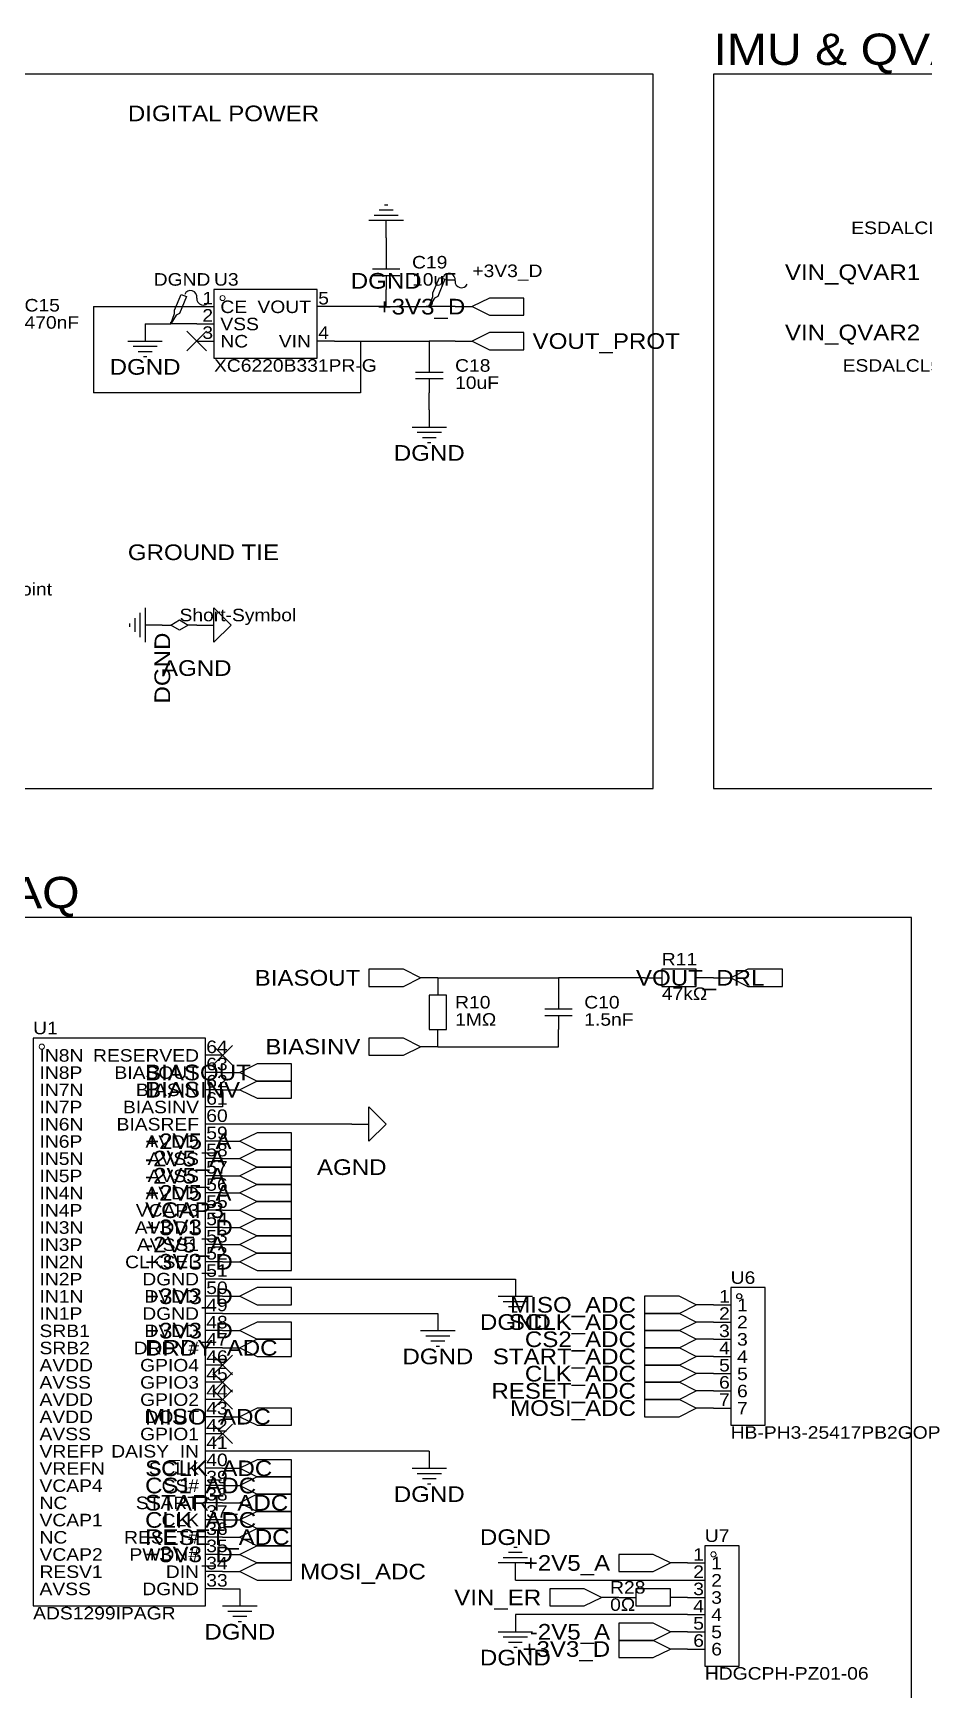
# Model space of a CAD drawing. Header units: millimetres. Extents: x 23 to 583, y 13 to 412.
# Drawn here: x 257.8 to 389.2, y 166.7 to 411.2 of the extents above; entities that cross this region are included whole.
import ezdxf
from ezdxf.enums import TextEntityAlignment as Align

# ---------------------------------------------------------------- set-up
doc = ezdxf.new("R2010")
doc.units = ezdxf.units.MM
doc.header["$MEASUREMENT"] = 0
doc.styles.get("Standard").update_dxf_attribs({"font": 'arial.ttf'})

msp = doc.modelspace()

# ---------------------------------------------------------------- linework, layer by layer
at = {"color": 1, "true_color": 0x000000}
for points in [[(22.86, 405.13), (22.86, 299.72), (349.25, 299.72), (349.25, 405.13)], [(358.14, 405.13), (358.14, 299.72), (582.93, 299.72), (582.93, 405.13)], [(195.58, 280.67), (195.58, 12.7), (387.35, 12.7), (387.35, 280.67)]]:
    msp.add_lwpolyline(points, close=True, dxfattribs=at)
at = {"color": 1, "true_color": 0xa00000}
for points in [[(311.66, 384.3), (308.1, 384.3)], [(310.9, 385.06), (308.86, 385.06)], [(310.13, 385.83), (309.63, 385.83)], [(312.42, 383.54), (307.34, 383.54)], [(309.88, 378.46), (309.88, 376.43)], [(307.85, 376.43), (311.91, 376.43)], [(311.91, 375.41), (307.85, 375.41)], [(309.88, 375.41), (309.88, 373.38)], [(271.78, 365.76), (276.86, 365.76)], [(272.54, 365), (276.1, 365)], [(273.3, 364.24), (275.34, 364.24)], [(274.07, 363.47), (274.57, 363.47)], [(316.23, 363.22), (316.23, 361.19)], [(314.2, 361.19), (318.26, 361.19)], [(318.26, 360.17), (314.2, 360.17)], [(316.23, 360.17), (316.23, 358.14)], [(313.69, 353.06), (318.77, 353.06)], [(314.45, 352.3), (318.01, 352.3)], [(315.21, 351.54), (317.25, 351.54)], [(315.98, 350.77), (316.48, 350.77)], [(273.56, 325.63), (273.56, 322.07)], [(274.32, 326.39), (274.32, 321.31)], [(272.03, 324.1), (272.03, 323.6)], [(272.8, 324.87), (272.8, 322.83)], [(335.28, 269.24), (335.28, 267.21)], [(333.25, 267.21), (337.31, 267.21)], [(337.31, 266.19), (333.25, 266.19)], [(335.28, 266.19), (335.28, 264.16)], [(326.39, 224.79), (331.47, 224.79)], [(327.15, 224.03), (330.71, 224.03)], [(327.91, 223.27), (329.95, 223.27)], [(328.68, 222.5), (329.18, 222.5)], [(314.96, 219.71), (320.04, 219.71)], [(315.72, 218.95), (319.28, 218.95)], [(316.48, 218.19), (318.52, 218.19)], [(317.25, 217.42), (317.75, 217.42)], [(313.69, 199.39), (318.77, 199.39)], [(314.45, 198.63), (318.01, 198.63)], [(315.21, 197.87), (317.25, 197.87)], [(315.98, 197.1), (316.48, 197.1)], [(330.71, 186.18), (327.15, 186.18)], [(329.95, 186.94), (327.91, 186.94)], [(329.18, 187.71), (328.68, 187.71)], [(331.47, 185.42), (326.39, 185.42)], [(285.75, 179.07), (290.83, 179.07)], [(286.51, 178.31), (290.07, 178.31)], [(287.27, 177.55), (289.31, 177.55)], [(288.04, 176.78), (288.54, 176.78)], [(326.39, 175.26), (331.47, 175.26)], [(327.15, 174.5), (330.71, 174.5)], [(327.91, 173.74), (329.95, 173.74)], [(328.68, 172.97), (329.18, 172.97)]]:
    msp.add_lwpolyline(points, dxfattribs=at)
at = {"color": 1, "true_color": 0x880000}
for points in [[(309.88, 381), (309.88, 383.54)], [(309.88, 381), (309.88, 378.46)], [(309.88, 370.84), (309.88, 373.38)], [(281.94, 370.84), (284.48, 370.84)], [(302.26, 370.84), (299.72, 370.84)], [(316.23, 370.84), (316.23, 371.09)], [(320.04, 370.84), (322.58, 370.84)], [(274.32, 368.3), (274.32, 365.76)], [(278.13, 368.3), (278.13, 368.55)], [(281.94, 368.3), (284.48, 368.3)], [(281.94, 365.76), (284.48, 365.76)], [(302.26, 365.76), (299.72, 365.76)], [(316.23, 365.76), (316.23, 363.22)], [(320.04, 365.76), (322.58, 365.76)], [(316.23, 355.6), (316.23, 358.14)], [(316.23, 355.6), (316.23, 353.06)], [(276.86, 323.85), (274.32, 323.85)], [(276.86, 323.85), (278.13, 323.85)], [(281.94, 323.85), (280.67, 323.85)], [(281.94, 323.85), (284.48, 323.85)], [(317.5, 271.78), (314.96, 271.78)], [(317.5, 271.78), (317.5, 269.24)], [(335.28, 271.78), (335.28, 269.24)], [(347.98, 271.78), (350.52, 271.78)], [(358.14, 271.78), (355.6, 271.78)], [(358.14, 271.78), (360.68, 271.78)], [(317.5, 261.62), (317.5, 264.16)], [(335.28, 261.62), (335.28, 264.16)], [(285.75, 260.35), (283.21, 260.35)], [(317.5, 261.62), (314.96, 261.62)], [(285.75, 257.81), (283.21, 257.81)], [(285.75, 257.81), (288.29, 257.81)], [(285.75, 255.27), (283.21, 255.27)], [(285.75, 255.27), (288.29, 255.27)], [(285.75, 252.73), (283.21, 252.73)], [(285.75, 250.19), (283.21, 250.19)], [(304.8, 250.19), (307.34, 250.19)], [(285.75, 247.65), (283.21, 247.65)], [(285.75, 247.65), (288.29, 247.65)], [(285.75, 245.11), (283.21, 245.11)], [(285.75, 245.11), (288.29, 245.11)], [(285.75, 242.57), (283.21, 242.57)], [(285.75, 242.57), (288.29, 242.57)], [(285.75, 240.03), (283.21, 240.03)], [(285.75, 240.03), (288.29, 240.03)], [(285.75, 237.49), (283.21, 237.49)], [(285.75, 237.49), (288.29, 237.49)], [(285.75, 234.95), (283.21, 234.95)], [(285.75, 234.95), (288.29, 234.95)], [(285.75, 232.41), (283.21, 232.41)], [(285.75, 232.41), (288.29, 232.41)], [(285.75, 229.87), (283.21, 229.87)], [(285.75, 229.87), (288.29, 229.87)], [(285.75, 227.33), (283.21, 227.33)], [(328.93, 227.33), (328.93, 224.79)], [(285.75, 224.79), (283.21, 224.79)], [(285.75, 224.79), (288.29, 224.79)], [(358.14, 223.52), (355.6, 223.52)], [(358.14, 223.52), (360.68, 223.52)], [(285.75, 222.25), (283.21, 222.25)], [(317.5, 222.25), (317.5, 219.71)], [(358.14, 220.98), (355.6, 220.98)], [(358.14, 220.98), (360.68, 220.98)], [(285.75, 219.71), (283.21, 219.71)], [(285.75, 219.71), (288.29, 219.71)], [(358.14, 218.44), (355.6, 218.44)], [(358.14, 218.44), (360.68, 218.44)], [(285.75, 217.17), (283.21, 217.17)], [(285.75, 217.17), (288.29, 217.17)], [(358.14, 215.9), (355.6, 215.9)], [(358.14, 215.9), (360.68, 215.9)], [(285.75, 214.63), (283.21, 214.63)], [(358.14, 213.36), (355.6, 213.36)], [(358.14, 213.36), (360.68, 213.36)], [(285.75, 212.09), (283.21, 212.09)], [(358.14, 210.82), (355.6, 210.82)], [(358.14, 210.82), (360.68, 210.82)], [(285.75, 209.55), (283.21, 209.55)], [(358.14, 208.28), (355.6, 208.28)], [(358.14, 208.28), (360.68, 208.28)], [(285.75, 207.01), (283.21, 207.01)], [(285.75, 207.01), (288.29, 207.01)], [(285.75, 204.47), (283.21, 204.47)], [(285.75, 201.93), (283.21, 201.93)], [(316.23, 201.93), (316.23, 199.39)], [(285.75, 199.39), (283.21, 199.39)], [(285.75, 199.39), (288.29, 199.39)], [(285.75, 196.85), (283.21, 196.85)], [(285.75, 196.85), (288.29, 196.85)], [(285.75, 194.31), (283.21, 194.31)], [(285.75, 194.31), (288.29, 194.31)], [(285.75, 191.77), (283.21, 191.77)], [(285.75, 191.77), (288.29, 191.77)], [(285.75, 189.23), (283.21, 189.23)], [(285.75, 189.23), (288.29, 189.23)], [(285.75, 186.69), (283.21, 186.69)], [(285.75, 186.69), (288.29, 186.69)], [(285.75, 184.15), (283.21, 184.15)], [(285.75, 184.15), (288.29, 184.15)], [(328.93, 182.88), (328.93, 185.42)], [(354.33, 185.42), (351.79, 185.42)], [(354.33, 185.42), (356.87, 185.42)], [(285.75, 181.61), (283.21, 181.61)], [(288.29, 181.61), (288.29, 179.07)], [(354.33, 182.88), (356.87, 182.88)], [(344.17, 180.34), (341.63, 180.34)], [(344.17, 180.34), (346.71, 180.34)], [(354.33, 180.34), (351.79, 180.34)], [(354.33, 180.34), (356.87, 180.34)], [(328.93, 177.8), (328.93, 175.26)], [(354.33, 177.8), (356.87, 177.8)], [(354.33, 175.26), (351.79, 175.26)], [(354.33, 175.26), (356.87, 175.26)], [(354.33, 172.72), (351.79, 172.72)], [(354.33, 172.72), (356.87, 172.72)]]:
    msp.add_lwpolyline(points, dxfattribs=at)
at = {"color": 1, "true_color": 0xa00000}
for points in [[(316.23, 370.84), (316.74, 372.36), (316.74, 372.87), (317.75, 375.16), (318.52, 374.9), (317.5, 372.36), (316.99, 372.11)], [(278.13, 368.3), (278.64, 369.82), (278.64, 370.33), (279.65, 372.62), (280.42, 372.36), (279.4, 369.82), (278.89, 369.57)], [(284.48, 373.38), (284.48, 363.22), (299.72, 363.22), (299.72, 373.38)], [(322.58, 370.84), (325.12, 369.57), (330.2, 369.57), (330.2, 372.11), (325.12, 372.11)], [(322.58, 365.76), (325.12, 364.49), (330.2, 364.49), (330.2, 367.03), (325.12, 367.03)], [(284.48, 321.31), (284.48, 326.39), (287.02, 323.85)], [(278.13, 323.85), (279.4, 324.61), (280.67, 323.85), (279.4, 323.09)], [(314.96, 271.78), (312.42, 273.05), (307.34, 273.05), (307.34, 270.51), (312.42, 270.51)], [(350.52, 273.05), (350.52, 270.51), (355.6, 270.51), (355.6, 273.05)], [(360.68, 271.78), (363.22, 270.51), (368.3, 270.51), (368.3, 273.05), (363.22, 273.05)], [(318.77, 269.24), (316.23, 269.24), (316.23, 264.16), (318.77, 264.16)], [(257.81, 262.89), (257.81, 179.07), (283.21, 179.07), (283.21, 262.89)], [(314.96, 261.62), (312.42, 262.89), (307.34, 262.89), (307.34, 260.35), (312.42, 260.35)], [(288.29, 257.81), (290.83, 256.54), (295.91, 256.54), (295.91, 259.08), (290.83, 259.08)], [(288.29, 255.27), (290.83, 254), (295.91, 254), (295.91, 256.54), (290.83, 256.54)], [(307.34, 247.65), (307.34, 252.73), (309.88, 250.19)], [(288.29, 247.65), (290.83, 246.38), (295.91, 246.38), (295.91, 248.92), (290.83, 248.92)], [(288.29, 245.11), (290.83, 243.84), (295.91, 243.84), (295.91, 246.38), (290.83, 246.38)], [(288.29, 242.57), (290.83, 241.3), (295.91, 241.3), (295.91, 243.84), (290.83, 243.84)], [(288.29, 240.03), (290.83, 238.76), (295.91, 238.76), (295.91, 241.3), (290.83, 241.3)], [(288.29, 237.49), (290.83, 236.22), (295.91, 236.22), (295.91, 238.76), (290.83, 238.76)], [(288.29, 234.95), (290.83, 233.68), (295.91, 233.68), (295.91, 236.22), (290.83, 236.22)], [(288.29, 232.41), (290.83, 231.14), (295.91, 231.14), (295.91, 233.68), (290.83, 233.68)], [(288.29, 229.87), (290.83, 228.6), (295.91, 228.6), (295.91, 231.14), (290.83, 231.14)], [(288.29, 224.79), (290.83, 223.52), (295.91, 223.52), (295.91, 226.06), (290.83, 226.06)], [(360.68, 226.06), (360.68, 205.74), (365.76, 205.74), (365.76, 226.06)], [(355.6, 223.52), (353.06, 224.79), (347.98, 224.79), (347.98, 222.25), (353.06, 222.25)], [(288.29, 219.71), (290.83, 218.44), (295.91, 218.44), (295.91, 220.98), (290.83, 220.98)], [(355.6, 220.98), (353.06, 222.25), (347.98, 222.25), (347.98, 219.71), (353.06, 219.71)], [(288.29, 217.17), (290.83, 215.9), (295.91, 215.9), (295.91, 218.44), (290.83, 218.44)], [(355.6, 218.44), (353.06, 219.71), (347.98, 219.71), (347.98, 217.17), (353.06, 217.17)], [(355.6, 215.9), (353.06, 217.17), (347.98, 217.17), (347.98, 214.63), (353.06, 214.63)], [(355.6, 213.36), (353.06, 214.63), (347.98, 214.63), (347.98, 212.09), (353.06, 212.09)], [(355.6, 210.82), (353.06, 212.09), (347.98, 212.09), (347.98, 209.55), (353.06, 209.55)], [(288.29, 207.01), (290.83, 205.74), (295.91, 205.74), (295.91, 208.28), (290.83, 208.28)], [(355.6, 208.28), (353.06, 209.55), (347.98, 209.55), (347.98, 207.01), (353.06, 207.01)], [(288.29, 199.39), (290.83, 198.12), (295.91, 198.12), (295.91, 200.66), (290.83, 200.66)], [(288.29, 196.85), (290.83, 195.58), (295.91, 195.58), (295.91, 198.12), (290.83, 198.12)], [(288.29, 194.31), (290.83, 193.04), (295.91, 193.04), (295.91, 195.58), (290.83, 195.58)], [(288.29, 191.77), (290.83, 190.5), (295.91, 190.5), (295.91, 193.04), (290.83, 193.04)], [(288.29, 189.23), (290.83, 187.96), (295.91, 187.96), (295.91, 190.5), (290.83, 190.5)], [(288.29, 186.69), (290.83, 185.42), (295.91, 185.42), (295.91, 187.96), (290.83, 187.96)], [(351.79, 185.42), (349.25, 186.69), (344.17, 186.69), (344.17, 184.15), (349.25, 184.15)], [(356.87, 187.96), (356.87, 170.18), (361.95, 170.18), (361.95, 187.96)], [(288.29, 184.15), (290.83, 182.88), (295.91, 182.88), (295.91, 185.42), (290.83, 185.42)], [(341.63, 180.34), (339.09, 181.61), (334.01, 181.61), (334.01, 179.07), (339.09, 179.07)], [(351.79, 179.07), (351.79, 181.61), (346.71, 181.61), (346.71, 179.07)], [(351.79, 175.26), (349.25, 176.53), (344.17, 176.53), (344.17, 173.99), (349.25, 173.99)], [(351.79, 172.72), (349.25, 173.99), (344.17, 173.99), (344.17, 171.45), (349.25, 171.45)]]:
    msp.add_lwpolyline(points, close=True, dxfattribs=at)
at = {"color": 1, "true_color": 0x008800}
for points in [[(266.7, 370.84), (266.7, 358.14)], [(266.7, 370.84), (281.94, 370.84)], [(309.88, 370.84), (302.26, 370.84)], [(309.88, 370.84), (316.23, 370.84)], [(320.04, 370.84), (316.23, 370.84)], [(274.32, 368.3), (278.13, 368.3)], [(281.94, 368.3), (278.13, 368.3)], [(302.26, 365.76), (306.07, 365.76)], [(306.07, 365.76), (306.07, 358.14)], [(306.07, 365.76), (316.23, 365.76)], [(320.04, 365.76), (316.23, 365.76)], [(306.07, 358.14), (266.7, 358.14)], [(317.5, 271.78), (335.28, 271.78)], [(347.98, 271.78), (335.28, 271.78)], [(317.5, 261.62), (335.28, 261.62)], [(285.75, 255.27), (285.75, 252.73)], [(304.8, 250.19), (285.75, 250.19)], [(285.75, 227.33), (328.93, 227.33)], [(285.75, 222.25), (317.5, 222.25)], [(316.23, 201.93), (285.75, 201.93)], [(285.75, 181.61), (288.29, 181.61)], [(328.93, 182.88), (354.33, 182.88)], [(354.33, 177.8), (328.93, 177.8)]]:
    msp.add_lwpolyline(points, dxfattribs=at)
at = {"color": 1, "true_color": 0x33cc33}
for points in [[(283.38, 367.2), (280.5, 364.32)], [(280.5, 367.2), (283.38, 364.32)], [(287.19, 261.79), (284.31, 258.91)], [(284.31, 261.79), (287.19, 258.91)], [(287.19, 216.07), (284.31, 213.19)], [(284.31, 216.07), (287.19, 213.19)], [(287.19, 213.53), (284.31, 210.65)], [(284.31, 213.53), (287.19, 210.65)], [(287.19, 210.99), (284.31, 208.11)], [(284.31, 210.99), (287.19, 208.11)], [(287.19, 205.91), (284.31, 203.03)], [(284.31, 205.91), (287.19, 203.03)]]:
    msp.add_lwpolyline(points, dxfattribs=at)
at = {"color": 1, "lineweight": 0, "true_color": 0xa00000}
for centre in [(285.75, 372.11), (259.08, 261.62), (358.14, 186.69)]:
    msp.add_circle(centre, 0.381, dxfattribs=at)
at = {"color": 1, "true_color": 0xa00000}
for centre, radius, start, end in [((319.13, 374.83), 0.928, 348.8182, 519.291), ((320.98, 374.56), 0.94, 174.3595, 333.7498), ((281.03, 372.29), 0.928, 348.8182, 519.291), ((282.88, 372.02), 0.94, 174.3595, 333.7498)]:
    msp.add_arc(centre, radius, start, end, dxfattribs=at)
at = {"true_color": 0xa00000}
msp.add_ellipse((361.95, 224.79), major_axis=(0.381, 0), ratio=1, dxfattribs=at)

# ---------------------------------------------------------------- texts
at = {"color": 1, "true_color": 0x000000, "width": 1.1}
for s, height, p in [('IMU & QVAR', 4.623, (358.14, 405.13)), ('DIGITAL POWER', 2.3114, (271.78, 397.51)), ('CE', 1.849, (285.42, 369.34)), ('5', 1.85, (299.85, 370.61)), ('VSS', 1.849, (285.42, 366.8)), ('4', 1.85, (299.85, 365.53)), ('NC', 1.849, (285.42, 364.26)), ('GROUND TIE', 2.311, (271.78, 332.74)), ('ADS1299 - ADC DAQ', 4.6228, (195.58, 280.67)), ('64', 1.849, (283.34, 260.12)), ('IN8N', 1.849, (258.75, 258.85)), ('63', 1.849, (283.34, 257.58)), ('IN8P', 1.849, (258.75, 256.31)), ('62', 1.849, (283.34, 255.04)), ('IN7N', 1.849, (258.75, 253.77)), ('61', 1.849, (283.34, 252.5)), ('IN7P', 1.849, (258.75, 251.23)), ('60', 1.849, (283.34, 249.96)), ('IN6N', 1.849, (258.75, 248.69)), ('59', 1.849, (283.34, 247.42)), ('IN6P', 1.849, (258.75, 246.15)), ('58', 1.849, (283.34, 244.88)), ('IN5N', 1.849, (258.75, 243.61)), ('57', 1.849, (283.34, 242.34)), ('IN5P', 1.849, (258.75, 241.07)), ('56', 1.849, (283.34, 239.8)), ('IN4N', 1.849, (258.75, 238.53)), ('55', 1.849, (283.34, 237.26)), ('IN4P', 1.849, (258.75, 235.99)), ('IN3N', 1.849, (258.75, 233.45)), ('54', 1.849, (283.34, 234.72)), ('IN3P', 1.849, (258.75, 230.91)), ('53', 1.849, (283.34, 232.18)), ('IN2N', 1.849, (258.75, 228.37)), ('52', 1.849, (283.34, 229.64)), ('IN2P', 1.849, (258.75, 225.83)), ('51', 1.849, (283.34, 227.1)), ('IN1N', 1.849, (258.75, 223.29)), ('50', 1.849, (283.34, 224.56)), ('IN1P', 1.849, (258.75, 220.75)), ('49', 1.849, (283.34, 222.02)), ('1', 1.85, (361.62, 222.02)), ('SRB1', 1.849, (258.75, 218.21)), ('48', 1.849, (283.34, 219.48)), ('2', 1.85, (361.62, 219.48)), ('SRB2', 1.849, (258.75, 215.67)), ('47', 1.849, (283.34, 216.94)), ('3', 1.85, (361.62, 216.94)), ('AVDD', 1.849, (258.75, 213.13)), ('46', 1.849, (283.34, 214.4)), ('4', 1.85, (361.62, 214.4)), ('AVSS', 1.849, (258.75, 210.59)), ('45', 1.849, (283.34, 211.86)), ('5', 1.85, (361.62, 211.86)), ('AVDD', 1.849, (258.75, 208.05)), ('44', 1.849, (283.34, 209.32)), ('6', 1.85, (361.62, 209.32)), ('AVDD', 1.849, (258.75, 205.51)), ('43', 1.849, (283.34, 206.78)), ('7', 1.85, (361.62, 206.78)), ('AVSS', 1.849, (258.75, 202.97)), ('42', 1.849, (283.34, 204.24)), ('41', 1.849, (283.34, 201.7)), ('VREFP', 1.849, (258.75, 200.43)), ('40', 1.849, (283.34, 199.16)), ('VREFN', 1.849, (258.75, 197.89)), ('39', 1.849, (283.34, 196.62)), ('VCAP4', 1.849, (258.75, 195.35)), ('38', 1.849, (283.34, 194.08)), ('NC', 1.849, (258.75, 192.81)), ('37', 1.849, (283.34, 191.54)), ('VCAP1', 1.849, (258.75, 190.27)), ('36', 1.849, (283.34, 189)), ('NC', 1.849, (258.75, 187.73)), ('35', 1.849, (283.34, 186.46)), ('VCAP2', 1.849, (258.75, 185.19)), ('34', 1.849, (283.34, 183.92)), ('1', 1.85, (357.81, 183.92)), ('RESV1', 1.849, (258.75, 182.65)), ('33', 1.849, (283.34, 181.38)), ('2', 1.85, (357.81, 181.38)), ('AVSS', 1.849, (258.75, 180.11)), ('3', 1.85, (357.81, 178.84)), ('4', 1.85, (357.81, 176.3)), ('5', 1.85, (357.81, 173.76)), ('6', 1.85, (357.81, 171.22))]:
    msp.add_text(s, height=height, dxfattribs=at).set_placement(p, align=Align.BOTTOM_LEFT)
at = {"color": 1, "true_color": 0x000080, "width": 1.1}
for s, height, p in [('ESDALCL5-1BM2', 1.8491, (378.46, 381)), ('C19', 1.849, (313.69, 375.92)), ('+3V3_D', 1.849, (322.58, 374.65)), ('DGND', 1.849, (275.59, 373.38)), ('U3', 1.849, (284.48, 373.38)), ('10uF', 1.849, (313.69, 373.38)), ('C15', 1.849, (256.54, 369.57)), ('470nF', 1.849, (256.54, 367.03)), ('XC6220B331PR-G', 1.8491, (284.48, 360.68)), ('C18', 1.849, (320.04, 360.68)), ('ESDALCL5-1BM2', 1.8491, (377.19, 360.68)), ('10uF', 1.849, (320.04, 358.14)), ('Test-Point', 1.849, (247.65, 327.66)), ('Short-Symbol', 1.8491, (279.4, 323.85)), ('R11', 1.849, (350.52, 273.05)), ('R10', 1.849, (320.04, 266.7)), ('C10', 1.849, (339.09, 266.7)), ('47kΩ', 1.849, (350.52, 267.97)), ('1MΩ', 1.849, (320.04, 264.16)), ('1.5nF', 1.849, (339.09, 264.16)), ('U1', 1.849, (257.81, 262.89)), ('U6', 1.849, (360.68, 226.06)), ('HB-PH3-25417PB2GOP', 1.8491, (360.68, 203.2)), ('U7', 1.849, (356.87, 187.96)), ('R28', 1.849, (342.9, 180.34)), ('ADS1299IPAGR', 1.8491, (257.81, 176.53)), ('0Ω', 1.849, (342.9, 177.8)), ('HDGCPH-PZ01-06', 1.8491, (356.87, 167.64))]:
    msp.add_text(s, height=height, dxfattribs=at).set_placement(p, align=Align.BOTTOM_LEFT)
for s, p in [('VIN_QVAR1', (388.62, 375.92)), ('VIN_QVAR1', (388.62, 375.92)), ('VIN_QVAR2', (388.62, 367.03)), ('VIN_QVAR2', (388.62, 367.03)), ('BIASOUT', (306.07, 271.78)), ('BIASOUT', (306.07, 271.78)), ('BIASINV', (306.07, 261.62)), ('BIASINV', (306.07, 261.62)), ('MISO_ADC', (346.71, 223.52)), ('MISO_ADC', (346.71, 223.52)), ('SCLK_ADC', (346.71, 220.98)), ('SCLK_ADC', (346.71, 220.98)), ('CS2_ADC', (346.71, 218.44)), ('CS2_ADC', (346.71, 218.44)), ('START_ADC', (346.71, 215.9)), ('START_ADC', (346.71, 215.9)), ('CLK_ADC', (346.71, 213.36)), ('CLK_ADC', (346.71, 213.36)), ('RESET_ADC', (346.71, 210.82)), ('RESET_ADC', (346.71, 210.82)), ('MOSI_ADC', (346.71, 208.28)), ('MOSI_ADC', (346.71, 208.28)), ('+2V5_A', (342.9, 185.42)), ('+2V5_A', (342.9, 185.42)), ('VIN_ER', (332.74, 180.34)), ('VIN_ER', (332.74, 180.34)), ('-2V5_A', (342.9, 175.26)), ('-2V5_A', (342.9, 175.26)), ('+3V3_D', (342.9, 172.72)), ('+3V3_D', (342.9, 172.72))]:
    msp.add_text(s, height=2.311, dxfattribs=at).set_placement(p, align=Align.MIDDLE_RIGHT)
for s, p in [('DGND', (309.88, 374.65)), ('DGND', (309.88, 374.65)), ('DGND', (274.32, 361.95)), ('DGND', (274.32, 361.95)), ('DGND', (316.23, 349.25)), ('DGND', (316.23, 349.25)), ('AGND', (281.94, 317.5)), ('AGND', (304.8, 243.84)), ('DGND', (328.93, 220.98)), ('DGND', (328.93, 220.98)), ('DGND', (317.5, 215.9)), ('DGND', (317.5, 215.9)), ('DGND', (316.23, 195.58)), ('DGND', (316.23, 195.58)), ('DGND', (328.93, 189.23)), ('DGND', (328.93, 189.23)), ('DGND', (288.29, 175.26)), ('DGND', (288.29, 175.26)), ('DGND', (328.93, 171.45)), ('DGND', (328.93, 171.45))]:
    msp.add_text(s, height=2.311, dxfattribs=at).set_placement(p, align=Align.MIDDLE_CENTER)
at = {"color": 1, "true_color": 0x000000, "width": 1.1}
for s, height, p in [('1', 1.85, (284.35, 370.61)), ('VOUT', 1.849, (298.78, 369.34)), ('2', 1.85, (284.35, 368.07)), ('3', 1.85, (284.35, 365.53)), ('VIN', 1.849, (298.78, 364.26)), ('RESERVED', 1.849, (282.27, 258.85)), ('BIASOUT', 1.849, (282.27, 256.31)), ('BIASIN', 1.849, (282.27, 253.77)), ('BIASINV', 1.849, (282.27, 251.23)), ('BIASREF', 1.849, (282.27, 248.69)), ('AVDD', 1.849, (282.27, 246.15)), ('AVSS', 1.849, (282.27, 243.61)), ('AVSS', 1.849, (282.27, 241.07)), ('AVDD', 1.849, (282.27, 238.53)), ('VCAP3', 1.849, (282.27, 235.99)), ('AVDD1', 1.849, (282.27, 233.45)), ('AVSS1', 1.849, (282.27, 230.91)), ('CLKSEL', 1.849, (282.27, 228.37)), ('DGND', 1.849, (282.27, 225.83)), ('DVDD', 1.849, (282.27, 223.29)), ('1', 1.85, (360.55, 223.29)), ('DGND', 1.849, (282.27, 220.75)), ('2', 1.85, (360.55, 220.75)), ('DVDD', 1.849, (282.27, 218.21)), ('3', 1.85, (360.55, 218.21)), ('DRDY#', 1.849, (282.27, 215.67)), ('4', 1.85, (360.55, 215.67)), ('GPIO4', 1.849, (282.27, 213.13)), ('5', 1.85, (360.55, 213.13)), ('GPIO3', 1.849, (282.27, 210.59)), ('6', 1.85, (360.55, 210.59)), ('GPIO2', 1.849, (282.27, 208.05)), ('7', 1.85, (360.55, 208.05)), ('DOUT', 1.849, (282.27, 205.51)), ('GPIO1', 1.849, (282.27, 202.97)), ('DAISY_IN', 1.849, (282.27, 200.43)), ('SCLK', 1.849, (282.27, 197.89)), ('CS#', 1.849, (282.27, 195.35)), ('START', 1.849, (282.27, 192.81)), ('CLK', 1.849, (282.27, 190.27)), ('RESET#', 1.849, (282.27, 187.73)), ('PWDN#', 1.849, (282.27, 185.19)), ('1', 1.85, (356.74, 185.19)), ('DIN', 1.849, (282.27, 182.65)), ('2', 1.85, (356.74, 182.65)), ('DGND', 1.849, (282.27, 180.11)), ('3', 1.85, (356.74, 180.11)), ('4', 1.85, (356.74, 177.57)), ('5', 1.85, (356.74, 175.03)), ('6', 1.85, (356.74, 172.49))]:
    msp.add_text(s, height=height, dxfattribs=at).set_placement(p, align=Align.BOTTOM_RIGHT)
at = {"color": 1, "true_color": 0x000080, "width": 1.1}
for s, p in [('+3V3_D', (308.61, 370.84)), ('+3V3_D', (308.61, 370.84)), ('VOUT_PROT', (331.47, 365.76)), ('VOUT_PROT', (331.47, 365.76)), ('VOUT_DRL', (346.71, 271.78)), ('VOUT_DRL', (346.71, 271.78)), ('BIASOUT', (274.32, 257.81)), ('BIASOUT', (274.32, 257.81)), ('BIASINV', (274.32, 255.27)), ('BIASINV', (274.32, 255.27)), ('+2V5_A', (274.32, 247.65)), ('+2V5_A', (274.32, 247.65)), ('-2V5_A', (274.32, 245.11)), ('-2V5_A', (274.32, 245.11)), ('-2V5_A', (274.32, 242.57)), ('-2V5_A', (274.32, 242.57)), ('+2V5_A', (274.32, 240.03)), ('+2V5_A', (274.32, 240.03)), ('VCAP3', (274.32, 237.49)), ('VCAP3', (274.32, 237.49)), ('+3V3_D', (274.32, 234.95)), ('+3V3_D', (274.32, 234.95)), ('-2V5_A', (274.32, 232.41)), ('-2V5_A', (274.32, 232.41)), ('+3V3_D', (274.32, 229.87)), ('+3V3_D', (274.32, 229.87)), ('+3V3_D', (274.32, 224.79)), ('+3V3_D', (274.32, 224.79)), ('+3V3_D', (274.32, 219.71)), ('+3V3_D', (274.32, 219.71)), ('DRDY_ADC', (274.32, 217.17)), ('DRDY_ADC', (274.32, 217.17)), ('MISO_ADC', (274.32, 207.01)), ('MISO_ADC', (274.32, 207.01)), ('SCLK_ADC', (274.32, 199.39)), ('SCLK_ADC', (274.32, 199.39)), ('CS1_ADC', (274.32, 196.85)), ('CS1_ADC', (274.32, 196.85)), ('START_ADC', (274.32, 194.31)), ('START_ADC', (274.32, 194.31)), ('CLK_ADC', (274.32, 191.77)), ('CLK_ADC', (274.32, 191.77)), ('RESET_ADC', (274.32, 189.23)), ('RESET_ADC', (274.32, 189.23)), ('+3V3_D', (274.32, 186.69)), ('+3V3_D', (274.32, 186.69)), ('MOSI_ADC', (297.18, 184.15)), ('MOSI_ADC', (297.18, 184.15))]:
    msp.add_text(s, height=2.311, dxfattribs=at).set_placement(p, align=Align.MIDDLE_LEFT)
msp.add_text('DGND', height=2.311, rotation=90, dxfattribs=at).set_placement((276.86, 317.5), align=Align.MIDDLE_CENTER)
msp.add_text('DGND', height=2.311, rotation=90, dxfattribs=at).set_placement((276.86, 317.5), align=Align.MIDDLE_CENTER)

doc.saveas('drawing.dxf')
